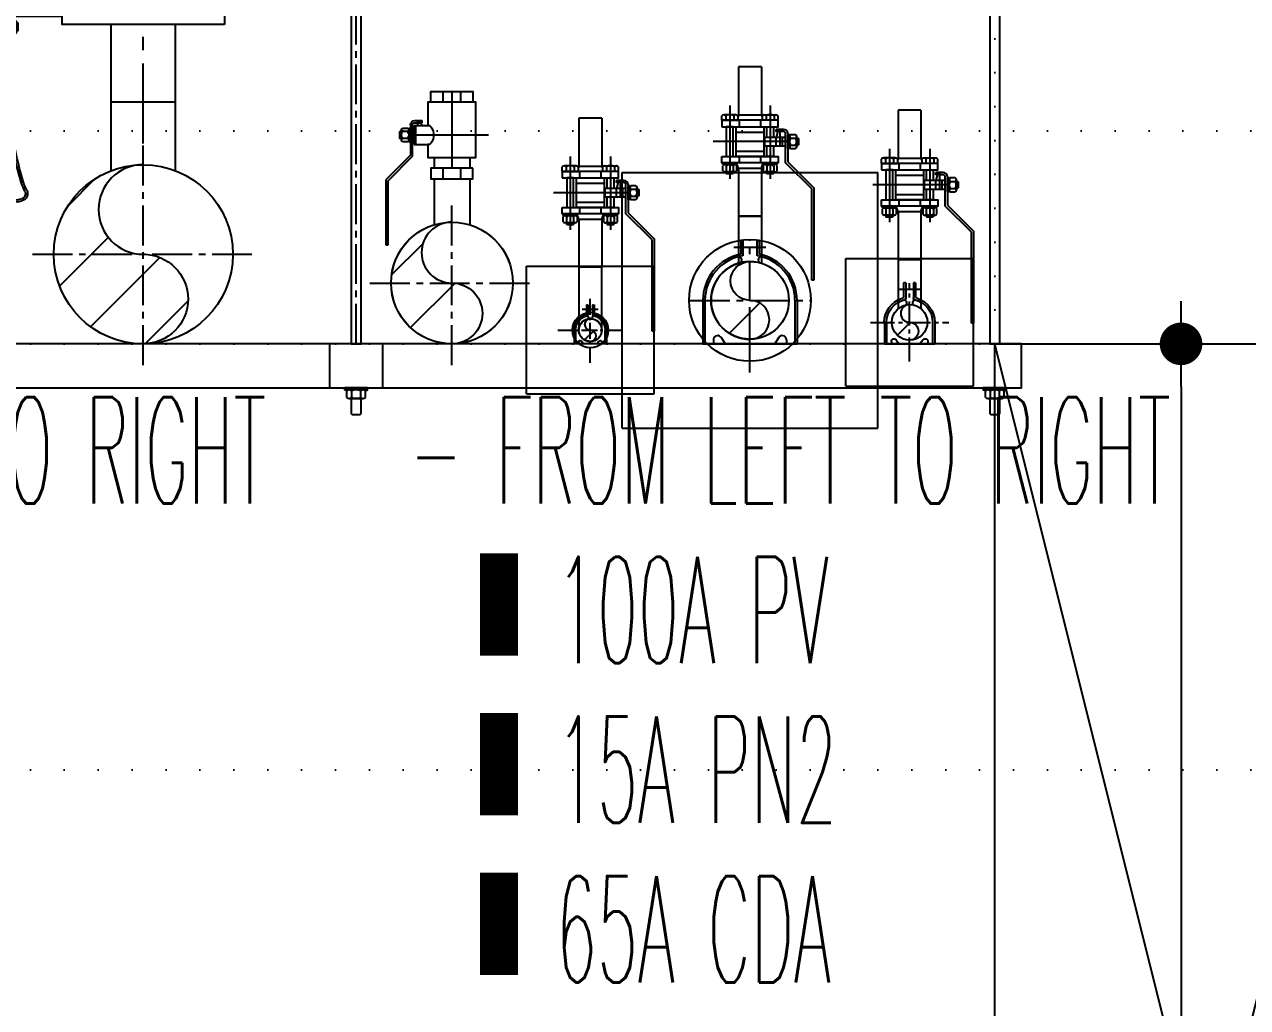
# Model space of a CAD drawing. Header units: millimetres. Extents: x -192235 to 515711, y 45168 to 947868.
# Drawn here: x 153088 to 154237, y 464927 to 465850 of the extents above; entities that cross this region are included whole.
import ezdxf
from ezdxf.enums import TextEntityAlignment as Align

# ---------------------------------------------------------------- set-up
doc = ezdxf.new("R2010")
doc.units = ezdxf.units.MM
doc.header["$LTSCALE"] = 1000
doc.header["$PDMODE"] = 1
for name, pattern in [('CENTER', [50.8, 31.75, -6.35, 6.35, -6.35]), ('CENTER2', [1.125, 0.75, -0.125, 0.125, -0.125]), ('DOT2', [3.175, 0, -3.175])]:
    doc.linetypes.add(name, pattern=pattern)
for name, color, linetype in [('0-LEVEL LINE', 4, 'DOT2'), ('BG-CDA', 20, 'Continuous'), ('BG-GN2', 72, 'Continuous'), ('BG-PN2', 34, 'Continuous'), ('eq-IT', 140, 'Continuous'), ('M-DIM', 1, 'Continuous'), ('M-TXT', 3, 'Continuous'), ('MPPIPE', 100, 'Continuous'), ('SM-SEC-Cm$0$SUPPORT', 2, 'Continuous'), ('SUPPORT', 2, 'Continuous')]:
    doc.layers.add(name, color=color, linetype=linetype)
doc.styles.add('aa-txt', font='simplex.shx', dxfattribs={"width": 0.7, "bigfont": 'chineset.shx'})
doc.dimstyles.new('50-DIM', dxfattribs={"dimscale": 50, "dimtxt": 2, "dimasz": 0.8, "dimexe": 1, "dimexo": 1, "dimgap": 0.5, "dimtad": 1, "dimdec": 0, "dimdsep": 46, "dimtxsty": 'aa-txt', "dimblk": 'DOT', "dimcen": 5, "dimclrd": 256, "dimclre": 256, "dimclrt": 256, "dimadec": 0, "dimazin": 0, "dimtfac": 1, "dimtdec": 0, "dimtix": 1, "dimtmove": 2, "dimatfit": 3, "dimldrblk": 'DOT', "dimfxl": 1, "dimtolj": 1, "dimtzin": 0, "dimarcsym": 0})

# ---------------------------------------------------------------- blocks, each defined once
blk = doc.blocks.new('BFV-50A-f')
at = {"color": 0}
for p, q in [((2.73, 16.5), (9.3, 17.3)), ((9.36, 17.3), (18.6, 17.21)), ((-1.87, 16.5), (2.73, 16.5)), ((19.54, 16.26), (19.54, 15.97)), ((3.12, 14.61), (5.36, 15.11)), ((5.99, 15.24), (5.7, 14.17)), ((8.84, 15.71), (9.07, 15.18)), ((9.04, 15.74), (9.25, 15.26)), ((9.07, 15.18), (9.25, 15.26)), ((10.74, 15.07), (9.93, 12.74)), ((14.74, 16.05), (19.54, 15.97)), ((-5.1, 14.1), (5.9, 14.1)), ((-5.1, 14.1), (-5.1, 13.8)), ((-5.1, 13.8), (-5.1, 13.1)), ((-5.1, 13.8), (5.9, 13.8)), ((-3.67, 14.7), (-3.67, 14.2)), ((-3.67, 14.2), (1.23, 14.2)), ((-3.22, 14.1), (-3.22, 14.2)), ((-3.04, 14.1), (-1.91, 14.1)), ((-2.85, 14.2), (-2.85, 14.1)), ((-2.1, 14.2), (-2.1, 14.1)), ((-1.72, 14.2), (-1.72, 14.1)), ((-0.65, 14.2), (-0.65, 14.1)), ((0.65, 14.2), (0.65, 14.1)), ((1.23, 14.2), (1.72, 14.31)), ((1.72, 14.53), (1.72, 14.1)), ((1.91, 14.63), (3.04, 14.63)), ((2.1, 14.53), (2.1, 14.1)), ((2.85, 14.53), (2.85, 14.1)), ((3.22, 14.1), (3.22, 14.53)), ((5.1, 13.8), (5.1, 13.1)), ((6.3, 13.91), (7, 13.01)), ((-4.8, 12.8), (4.8, 12.8)), ((1.82, 12.8), (3.12, 12.8)), ((1.82, 12.64), (1.82, 12.8)), ((3.12, 12.64), (3.12, 12.8)), ((6.06, 13.72), (6.76, 12.83)), ((6.71, 12.89), (6.49, 12.93)), ((6.76, 12.83), (7, 13.01)), ((7.49, 12.75), (6.81, 12.87)), ((14.88, 13.48), (16.51, 13.09)), ((14.92, 13.68), (16.56, 13.29)), ((16.51, 13.09), (18.2, 12.69)), ((16.56, 13.29), (18.25, 12.88)), ((-1.5, 12.3), (-1.5, 7.62)), ((1.5, 7.62), (1.5, 12.3)), ((1.5, 7.62), (1.5, 12.3)), ((3.12, 12.64), (1.82, 12.64)), ((1.82, 12.54), (1.82, 12.06)), ((2.96, 12.64), (1.98, 12.64)), ((1.98, 11.96), (2.96, 11.96)), ((2.07, 11.96), (2.07, 11.81)), ((2.1, 11.78), (2.07, 11.81)), ((2.87, 11.81), (2.07, 11.81)), ((2.1, 11.78), (2.84, 11.78)), ((2.15, 12.54), (2.15, 12.06)), ((2.8, 12.54), (2.8, 12.06)), ((2.84, 11.78), (2.87, 11.81)), ((2.87, 11.96), (2.87, 11.81)), ((3.12, 12.06), (3.12, 12.54)), ((13.52, 12.13), (12.31, 12.34)), ((13.56, 12.32), (12.35, 12.54)), ((18.72, 11.84), (18.62, 11.46)), ((18.91, 11.8), (18.82, 11.41))]:
    blk.add_line(p, q, dxfattribs=at)
at = {"color": 1, "linetype": 'CENTER', "ltscale": 1.2}
blk.add_line((-1, 15.25), (1, 15.25), dxfattribs=at)
blk.add_line((-1.5, 12.3), (-1.5, 7.62))
at = {"color": 0}
blk.add_lwpolyline([(-0.12, 15.45), (-0.23, 15.25), (-0.12, 15.05), (0.12, 15.05), (0.23, 15.25), (0.12, 15.45)], close=True, dxfattribs=at)
blk.add_lwpolyline([(2.25, -7.62), (2.25, 7.62), (-2.25, 7.62), (-2.25, -7.62)], close=True)
for centre, radius in [((6.8, 15.88), 0.3), ((6.8, 15.88), 0.205), ((0, 15.25), 0.2)]:
    blk.add_circle(centre, radius, dxfattribs=at)
blk.add_circle((0, 15.25), 0.4)
for centre, radius, start, end in [((9.36, 16.8), 0.5, 89.4382, 96.9113), ((-1.87, 14.7), 1.8, 90, 180), ((18.59, 16.26), 0.95, 0, 89.4387), ((14.1, -24.82), 40.87, 89.0858, 102.3536), ((19.55, 32.93), 20, 239.1228, 256.495), ((10.84, 15.04), 0.1, 64.0478, 160.7015), ((19.55, 32.93), 19.8, 244.0478, 256.495), ((1.91, 14.4), 0.226, 33.855, 146.145), ((2.47, 13.88), 0.753, 60.1372, 119.8628), ((3.04, 14.4), 0.226, 33.855, 146.145), ((6.66, 13.91), 1, 186.4618, 260), ((6.66, 13.91), 1, 165, 169.1954), ((5.9, 13.6), 0.5, 38, 90), ((5.9, 13.6), 0.2, 38, 90), ((-4.8, 13.1), 0.3, 180, 270), ((2, 12.3), 0.5, 110.5028, 180), ((4.8, 13.1), 0.3, 270, 0), ((7.66, 13.74), 1, 260, 275.6833), ((9.34, -3.18), 16, 79.1823, 95.6832), ((10.02, 12.71), 0.1, 160.7015, 267.5499), ((18.04, 12.01), 0.7, 346.4955, 76.4949), ((18.04, 12.01), 0.9, 346.4955, 76.4949), ((1.99, 12.46), 0.182, 26.7762, 153.2238), ((1.99, 12.14), 0.182, 206.7762, 333.2238), ((2.47, 12.06), 0.578, 55.7945, 124.2055), ((2.47, 12.54), 0.578, 235.7945, 304.2055), ((2.96, 12.46), 0.182, 26.7762, 153.2238), ((2.96, 12.14), 0.182, 206.7762, 333.2238), ((9.34, -3.18), 15.8, 79.1823, 87.5499), ((7.18, -21.05), 33.78, 72.9259, 79.1823), ((7.18, -21.05), 33.98, 72.9259, 79.1823), ((15.69, 6.65), 4.8, 63.5354, 72.9259), ((15.69, 6.65), 5, 63.5354, 72.9259), ((18.14, 11.57), 0.7, 243.5354, 346.4947), ((18.14, 11.57), 0.5, 243.5354, 346.4947)]:
    blk.add_arc(centre, radius, start, end, dxfattribs=at)
for centre, radius, start, end in [((0, 15.25), 0.34, 341.2713, 292.2605), ((-2, 12.3), 0.5, 0, 90)]:
    blk.add_arc(centre, radius, start, end)
at = {"layer": 'MPPIPE', "color": 1, "linetype": 'CENTER2', "ltscale": 0.01}
for p, q in [((0, 16.42), (0, 8.12)), ((0, 8.12), (0, -8.12))]:
    blk.add_line(p, q, dxfattribs=at)
blk = doc.blocks.new('DOT')
at = {"color": 0}
blk.add_line((-1, 0), (1, 0), dxfattribs=at)
at = {"color": 3, "const_width": 0.5}
blk.add_lwpolyline([(-0.25, 0, 1), (0.25, 0, 1)], format="xyb", close=True, dxfattribs=at)
blk = doc.blocks.new('*D85')
at = {"layer": 'DEFPOINTS', "color": 0, "transparency": 16777216}
for p in [(153950, 465550), (153950, 463950), (154175, 463950)]:
    blk.add_point(p, dxfattribs=at)
at = {"layer": 'M-DIM', "lineweight": -2, "transparency": 16777216}
for p, q in [((154000, 465550), (154225, 465550)), ((154175, 465510), (154175, 463990)), ((154000, 463950), (154225, 463950))]:
    blk.add_line(p, q, dxfattribs=at)
at = {"layer": 'M-DIM', "lineweight": -2, "transparency": 16777216, "xscale": 40, "yscale": 40, "zscale": 40}
for p, rotation in [((154175, 465550), 90), ((154175, 463950), 270)]:
    blk.add_blockref('DOT', p, dxfattribs=dict(at, rotation=rotation))
at = {"layer": 'M-DIM', "transparency": 16777216, "insert": (154100, 464750), "char_height": 100, "attachment_point": 5, "rotation": 90, "style": 'aa-txt'}
blk.add_mtext('\\A1;1600', dxfattribs=at)
blk = doc.blocks.new('_Dot')
at = {"color": 0, "linetype": 'ByBlock', "lineweight": -2}
blk.add_line((-0.5, 0), (-1, 0), dxfattribs=at)
at = {"color": 0, "linetype": 'ByBlock', "const_width": 0.5}
blk.add_lwpolyline([(-0.25, 0, 1), (0.25, 0, 1)], format="xyb", close=True, dxfattribs=at)
blk = doc.blocks.new('BG-15A')
for p, q in [((-0.36, 3.66), (-0.22, 3.66)), ((-0.36, 3.66), (-0.36, 2.86)), ((-0.22, 3.66), (-0.22, 2.76)), ((0.22, 3.66), (0.36, 3.66)), ((0.22, 3.66), (0.22, 2.76)), ((0.36, 3.66), (0.36, 2.86)), ((-0.75, 3.26), (0.75, 3.26)), ((-1.51, 1.29), (-1.51, 0)), ((-1.38, 1.29), (-1.38, 0)), ((1.38, 1.29), (1.38, 0)), ((1.51, 1.29), (1.51, 0)), ((1.51, 0), (-1.51, 0)), ((-1.09, 0.15), (-1.09, 0)), ((-0.8, 0.22), (-0.62, 0)), ((0.8, 0.22), (0.62, 0)), ((1.09, 0.15), (1.09, 0))]:
    blk.add_line(p, q)
blk.add_circle((0, 1.29), 1.07)
for centre, start, end in [((-0.33, 2.46), 308.0346, 105.5346), ((0.33, 2.46), 74.4654, 231.9654)]:
    blk.add_arc(centre, 0.165, start, end)
at = {"extrusion": (0, 0, -1)}
for centre, major_axis, start_param, end_param in [((0, 1.29), (-1.07, 1.07), 5.497787, 6.768254), ((0, 1.29), (-0.978, 0.978), 5.497787, 6.831773), ((-0.49, 2.86), (-0.0931, 0.0931), 2.356194, 3.626662), ((-0.36, 2.76), (-0.0931, 0.0931), 2.356194, 3.690181), ((0.36, 2.76), (0.0931, 0.0931), 2.593005, 3.926991), ((0, 1.29), (0.978, 0.978), -0.548588, 0.785398), ((0.49, 2.86), (0.0931, 0.0931), 2.656524, 3.926991), ((0, 1.29), (1.07, 1.07), -0.485069, 0.785398), ((-0.94, 0.16), (-0.108, 0.108), 5.447482, 8.185863), ((0.94, 0.16), (0.108, 0.108), 4.380507, 7.118889)]:
    blk.add_ellipse(centre, major_axis=major_axis, ratio=1, start_param=start_param, end_param=end_param, dxfattribs=at)
blk = doc.blocks.new('BG-65A')
for p, q in [((-0.66, 9.7), (-0.85, 9.7)), ((-0.85, 9.7), (-0.85, 8.42)), ((-0.66, 9.7), (-0.66, 8.26)), ((0.85, 9.7), (0.66, 9.7)), ((0.66, 9.7), (0.66, 8.26)), ((0.85, 9.7), (0.85, 8.42)), ((1.5, 9.06), (-1.5, 9.06)), ((-4.42, 4.09), (-4.42, 0)), ((-4.23, 4.09), (-4.23, 0)), ((4.23, 4.09), (4.23, 0)), ((4.42, 4.09), (4.42, 0)), ((-4.42, 0), (4.42, 0)), ((-3.44, 0.38), (-3.44, 0)), ((-2.68, 0.55), (-2.33, 0)), ((2.68, 0.55), (2.33, 0)), ((3.44, 0.38), (3.44, 0))]:
    blk.add_line(p, q)
blk.add_circle((0, 4.09), 3.65)
for centre, radius, start, end in [((0, 4.09), 4.42, 101.1352, 180), ((0, 4.09), 4.23, 99.0153, 180), ((-1.07, 7.87), 0.294, 299.8049, 104.8049), ((0, 4.09), 4.23, 0, 80.9847), ((1.07, 7.87), 0.294, 75.1951, 240.1951), ((0, 4.09), 4.42, 0, 78.8648), ((-3.04, 0.38), 0.395, 24.671, 180), ((3.04, 0.38), 0.395, 0, 155.329)]:
    blk.add_arc(centre, radius, start, end)
blk = doc.blocks.new('KuzeTee-Side-21.7x21.7')
for p, q in [((10.85, 59), (-10.85, 59)), ((-10.85, 59), (-10.85, 0)), ((10.85, 0), (10.85, 59))]:
    blk.add_line(p, q)
blk.add_circle((0, 0), 10.85)
blk = doc.blocks.new('SS-BV-15A-f')
for p, q in [((-5.11, 3.55), (-2.66, 6)), ((-2.57, 5.8), (-5.02, 3.35)), ((-2.66, 6), (5.99, 6)), ((5.99, 5.8), (-2.57, 5.8)), ((5.99, 6), (5.99, 5.8)), ((-7.76, 3.55), (-5.11, 3.55)), ((-9.01, 2.64), (-9.01, 1.14)), ((-8.16, 3.15), (-8.16, 2.45)), ((-7.96, 2.45), (-8.16, 2.45)), ((-7.96, 3.15), (-7.96, 2.85)), ((-7.96, 2.61), (-7.96, 2.45)), ((-5.02, 3.35), (-7.76, 3.35)), ((-6.61, 3.05), (-7.41, 3.05)), ((-6.61, 2.85), (-7.41, 2.85)), ((-6.61, 2.45), (-7.41, 2.45)), ((-9.51, 1.07), (-9.3, 1.15)), ((-7.91, -1.3), (-7.91, 1.3)), ((-6.11, -1.3), (-6.11, 1.3)), ((-4.51, 1.07), (-4.97, 1.25)), ((-14.02, 1.07), (-9.51, 1.07)), ((-14.02, 1.07), (-14.02, -1.07)), ((-9.51, -1.07), (-9.51, 1.07)), ((-9.01, 1), (-8.41, 1)), ((-5.61, 1), (-5.01, 1)), ((-4.51, 1.07), (0, 1.07)), ((-4.51, -1.07), (-4.51, 1.07)), ((0, 1.07), (0, -1.07)), ((-14.02, -1.07), (-9.51, -1.07)), ((-9.51, -1.07), (-9.3, -1.15)), ((-9.01, -1), (-8.41, -1)), ((-5.61, -1), (-5.01, -1)), ((-4.51, -1.07), (-4.97, -1.25)), ((-4.51, -1.07), (0, -1.07)), ((-9.01, -2.65), (-9.01, -1.15))]:
    blk.add_line(p, q)
at = {"color": 0}
for p, q in [((-7.66, 4.29), (-7.66, 3.81)), ((-7.66, 3.71), (-6.36, 3.71)), ((-7.66, 3.71), (-7.66, 3.55)), ((-6.36, 3.55), (-7.66, 3.55)), ((-6.52, 4.39), (-7.5, 4.39)), ((-7.5, 3.71), (-6.52, 3.71)), ((-7.34, 3.81), (-7.34, 4.29)), ((-7.3, 4.57), (-7.33, 4.54)), ((-7.33, 4.39), (-7.33, 4.54)), ((-6.69, 4.54), (-7.33, 4.54)), ((-7.3, 4.57), (-6.72, 4.57)), ((-6.72, 4.57), (-6.69, 4.54)), ((-6.69, 4.39), (-6.69, 4.54)), ((-6.68, 3.81), (-6.68, 4.29)), ((-6.36, 3.81), (-6.36, 4.29)), ((-6.36, 3.71), (-6.36, 3.55)), ((-9.54, 1.34), (-9.54, 2.46)), ((-9.01, 2.65), (-9.44, 2.65)), ((-5.01, 1.25), (-5.01, 2.55)), ((-4.85, 2.55), (-5.01, 2.55)), ((-4.85, 2.55), (-4.85, 1.25)), ((-4.85, 2.39), (-4.85, 1.41)), ((-4.27, 2.55), (-4.75, 2.55)), ((-4.17, 1.41), (-4.17, 2.39)), ((-9.44, 2.27), (-9.01, 2.27)), ((-9.44, 1.52), (-9.01, 1.52)), ((-9.44, 1.15), (-9.01, 1.15)), ((-4.85, 1.25), (-5.01, 1.25)), ((-4.75, 2.23), (-4.27, 2.23)), ((-4.75, 1.57), (-4.27, 1.57)), ((-4.75, 1.25), (-4.27, 1.25)), ((-4.17, 2.22), (-4.02, 2.22)), ((-4.17, 1.58), (-4.02, 1.58)), ((-3.99, 2.19), (-4.02, 2.22)), ((-4.02, 1.58), (-4.02, 2.22)), ((-3.99, 1.61), (-4.02, 1.58)), ((-3.99, 2.19), (-3.99, 1.61)), ((-9.54, -1.34), (-9.54, -2.46)), ((-9.44, -1.15), (-9.01, -1.15)), ((-9.44, -1.52), (-9.01, -1.52)), ((-9.44, -2.27), (-9.01, -2.27)), ((-5.01, -1.25), (-5.01, -2.55)), ((-4.85, -1.25), (-5.01, -1.25)), ((-4.85, -2.55), (-4.85, -1.25)), ((-4.85, -2.39), (-4.85, -1.41)), ((-4.75, -1.25), (-4.27, -1.25)), ((-4.75, -1.57), (-4.27, -1.57)), ((-4.75, -2.23), (-4.27, -2.23)), ((-4.17, -1.41), (-4.17, -2.39)), ((-4.17, -1.58), (-4.02, -1.58)), ((-4.17, -2.22), (-4.02, -2.22)), ((-3.99, -1.61), (-4.02, -1.58)), ((-4.02, -2.22), (-4.02, -1.58)), ((-3.99, -2.19), (-4.02, -2.22)), ((-3.99, -1.61), (-3.99, -2.19)), ((-9.01, -2.65), (-9.44, -2.65)), ((-4.85, -2.55), (-5.01, -2.55)), ((-4.27, -2.55), (-4.75, -2.55))]:
    blk.add_line(p, q, dxfattribs=at)
for points in [[(-8.41, -2.65), (-8.41, 2.65), (-9.01, 2.65), (-9.01, -2.65)], [(-5.61, -2.65), (-5.61, 2.65), (-5.01, 2.65), (-5.01, -2.65)], [(-8.41, 1.3), (-5.61, 1.3), (-5.61, -1.3), (-8.41, -1.3)], [(-5.61, -2.22), (-5.61, -1.58), (-8.41, -1.58), (-8.41, -2.22)]]:
    blk.add_lwpolyline(points, close=True)
for points in [[(-7.41, 2.85), (-8.11, 2.85), (-8.11, 2.65), (-7.41, 2.45)], [(-7.41, 3.35), (-7.41, 1.38), (-6.61, 1.38), (-6.61, 3.35)], [(-7.41, 1.58), (-8.41, 1.58), (-8.41, 2.22), (-7.41, 2.22)], [(-6.61, 2.22), (-5.61, 2.22), (-5.61, 1.58), (-6.61, 1.58)]]:
    blk.add_lwpolyline(points)
for radius in [0.4, 0.2]:
    blk.add_arc((-7.76, 3.15), radius, 90, 180)
for centre, radius, start, end in [((-7.5, 4.21), 0.182, 26.7762, 153.2238), ((-7.5, 3.89), 0.182, 206.7762, 333.2238), ((-7.01, 3.81), 0.578, 55.7945, 124.2055), ((-7.01, 4.29), 0.578, 235.7945, 304.2055), ((-6.52, 4.21), 0.182, 26.7762, 153.2238), ((-6.52, 3.89), 0.182, 206.7762, 333.2238), ((-9.31, 2.46), 0.226, 123.855, 236.145), ((-4.67, 2.39), 0.182, 116.7762, 243.2238), ((-4.35, 2.39), 0.182, 296.7762, 63.2238), ((-8.79, 1.9), 0.753, 150.1372, 209.8628), ((-9.31, 1.34), 0.226, 123.855, 236.145), ((-4.27, 1.9), 0.578, 145.7945, 214.2055), ((-4.67, 1.41), 0.182, 116.7762, 243.2238), ((-4.75, 1.9), 0.578, 325.7945, 34.2055), ((-4.35, 1.41), 0.182, 296.7762, 63.2238), ((-9.31, -1.34), 0.226, 123.855, 236.145), ((-8.79, -1.9), 0.753, 150.1372, 209.8628), ((-9.31, -2.46), 0.226, 123.855, 236.145), ((-4.67, -1.41), 0.182, 116.7762, 243.2238), ((-4.27, -1.9), 0.578, 145.7945, 214.2055), ((-4.67, -2.39), 0.182, 116.7762, 243.2238), ((-4.35, -1.41), 0.182, 296.7762, 63.2238), ((-4.75, -1.9), 0.578, 325.7945, 34.2055), ((-4.35, -2.39), 0.182, 296.7762, 63.2238)]:
    blk.add_arc(centre, radius, start, end, dxfattribs=at)
at = {"layer": 'MPPIPE', "color": 1, "linetype": 'CENTER2', "ltscale": 0.01}
for p, q in [((-7.01, 3.45), (-7.01, -3.45)), ((-10.41, 1.9), (-3.51, 1.9)), ((-10.41, -1.9), (-3.51, -1.9))]:
    blk.add_line(p, q, dxfattribs=at)
blk = doc.blocks.new('KuzeTee-Side-65Ax15A')
for p, q in [((-10.7, 79), (10.7, 79)), ((-10.7, 79), (-10.7, 34.9)), ((10.7, 79), (10.7, 34.9))]:
    blk.add_line(p, q)
blk.add_circle((0, 0), 36.5)
blk = doc.blocks.new('S-1500-25A')
for p, q in [((-60, 60), (60, 60)), ((-60, -60), (-60, 60)), ((60, -60), (60, 60)), ((-60, -60), (60, -60))]:
    blk.add_line(p, q)
blk.add_circle((0, 0), 16.7)
blk = doc.blocks.new('S-4500-100A')
for p, q in [((-120, 120), (120, 120)), ((-120, -120), (-120, 120)), ((120, -120), (120, 120)), ((-120, -120), (120, -120))]:
    blk.add_line(p, q)
blk.add_circle((0, 0), 57.2)
blk = doc.blocks.new('KuzeTee-Side-100Ax25A')
for p, q in [((-16.7, 98), (16.7, 98)), ((-16.7, 98), (-16.7, 54.7)), ((16.7, 98), (16.7, 54.7))]:
    blk.add_line(p, q)
blk.add_circle((0, 0), 57.2)
blk = doc.blocks.new('BV-25A-f')
for p, q in [((-2.2, 3.9), (0.1, 6.2)), ((0.19, 6), (-2.11, 3.7)), ((0.1, 6.2), (6.2, 6.2)), ((6.2, 6), (0.19, 6)), ((6.2, 6.2), (6.2, 6)), ((-5.45, 3.5), (-5.45, 2.8)), ((-5.25, 3.5), (-5.25, 2.8)), ((-5.05, 3.9), (-2.2, 3.9)), ((-2.11, 3.7), (-5.05, 3.7)), ((-3.2, 3.55), (-5, 3.55)), ((-5, 3.55), (-5, 2.25)), ((-4.5, 3.7), (-4.5, 3.55)), ((-3.7, 3.7), (-3.7, 3.55)), ((-3.2, 3.55), (-3.2, 2.25)), ((-5.25, 2.8), (-5.45, 2.8)), ((-5, 3.2), (-5.4, 3.2)), ((-5.4, 3), (-5.4, 3.2)), ((-5, 2.8), (-5.4, 3)), ((-3.2, 3.4), (-5, 3.4)), ((-2, 1.67), (-1, 1.67)), ((-7.2, 0.82), (-8.2, 0.82)), ((0, 0.82), (-1, 0.82)), ((-7.2, -0.82), (-8.2, -0.82)), ((0, -0.82), (-1, -0.82)), ((-2, -1.67), (-1, -1.67))]:
    blk.add_line(p, q)
at = {"color": 0}
for p, q in [((-4.75, 4.64), (-4.75, 4.16)), ((-3.61, 4.74), (-4.59, 4.74)), ((-4.43, 4.16), (-4.43, 4.64)), ((-4.39, 4.92), (-4.42, 4.89)), ((-4.42, 4.74), (-4.42, 4.89)), ((-3.78, 4.89), (-4.42, 4.89)), ((-4.39, 4.92), (-3.81, 4.92)), ((-3.81, 4.92), (-3.78, 4.89)), ((-3.78, 4.74), (-3.78, 4.89)), ((-3.77, 4.16), (-3.77, 4.64)), ((-3.45, 4.16), (-3.45, 4.64)), ((-4.75, 4.06), (-3.45, 4.06)), ((-4.75, 4.06), (-4.75, 3.9)), ((-3.45, 3.9), (-4.75, 3.9)), ((-4.59, 4.06), (-3.61, 4.06)), ((-3.45, 4.06), (-3.45, 3.9))]:
    blk.add_line(p, q, dxfattribs=at)
for points in [[(-7.2, -1.97), (-7.2, 1.97), (-8.2, 1.97), (-8.2, -1.97)], [(-1, -1.97), (-1, 1.97), (0, 1.97), (0, -1.97)]]:
    blk.add_lwpolyline(points, close=True)
blk.add_lwpolyline([(-3.2, 2.25), (-2, 2.25), (-2, -2.25), (-7.2, -2.25), (-7.2, 2.25), (-5, 2.25)])
for centre, radius, start, end in [((-4.59, 4.56), 0.182, 26.7762, 153.2238), ((-4.1, 4.16), 0.578, 55.7945, 124.2055), ((-3.61, 4.56), 0.182, 26.7762, 153.2238), ((-4.59, 4.24), 0.182, 206.7762, 333.2238), ((-4.1, 4.64), 0.578, 235.7945, 304.2055), ((-3.61, 4.24), 0.182, 206.7762, 333.2238)]:
    blk.add_arc(centre, radius, start, end, dxfattribs=at)
for radius in [0.4, 0.2]:
    blk.add_arc((-5.05, 3.5), radius, 90, 180)
blk.add_ellipse((-4.1, 2.25), major_axis=(0.9, 0), ratio=0.575, start_param=3.141593, end_param=6.283185)
at = {"layer": 'MPPIPE', "color": 1, "linetype": 'CENTER2', "ltscale": 0.01}
for p, q in [((-4.1, -3.42), (-4.1, 3.42)), ((-8.2, 0), (-1, 0))]:
    blk.add_line(p, q, dxfattribs=at)
blk = doc.blocks.new('KuzeTee-Side-25Ax15A')
for p, q in [((-10.7, 59), (10.7, 59)), ((-10.7, 59), (-10.7, 12.8)), ((10.7, 59), (10.7, 12.8))]:
    blk.add_line(p, q)
blk.add_circle((0, 0), 16.7)
blk = doc.blocks.new('BG-25A')
for p, q in [((1, 5.1), (-1, 5.1)), ((-0.35, 5.72), (-0.56, 5.72)), ((-0.56, 5.72), (-0.56, 4.48)), ((-0.35, 5.72), (-0.35, 4.33)), ((0.56, 5.72), (0.35, 5.72)), ((0.35, 5.72), (0.35, 4.33)), ((0.56, 5.72), (0.56, 4.48)), ((-2.37, 2.02), (-2.37, 0)), ((-2.16, 2.02), (-2.16, 0)), ((2.16, 2.02), (2.16, 0)), ((2.37, 2.02), (2.37, 0)), ((-2.37, 0), (2.37, 0)), ((-1.71, 0.23), (-1.71, 0)), ((-1.25, 0.35), (-0.97, 0)), ((1.25, 0.35), (0.97, 0)), ((1.71, 0.23), (1.71, 0))]:
    blk.add_line(p, q)
blk.add_circle((0, 2.02), 1.67)
for centre, start, end in [((-0.53, 3.85), 311.7846, 101.7846), ((0.53, 3.85), 78.2154, 228.2154)]:
    blk.add_arc(centre, 0.263, start, end)
at = {"extrusion": (0, 0, -1)}
for centre, major_axis, start_param, end_param in [((0, 2.02), (1.68, 1.68), 3.926991, 5.197458), ((0, 2.02), (1.53, 1.53), 3.926991, 5.260977), ((-0.76, 4.48), (0.146, 0.146), 0.785398, 2.055865), ((-0.56, 4.33), (0.146, 0.146), 0.785398, 2.119384), ((0.56, 4.33), (0.146, 0.146), 2.593005, 3.926991), ((0, 2.02), (1.53, 1.53), -0.548588, 0.785398), ((0.76, 4.48), (-0.146, 0.146), 4.22732, 5.497787), ((0, 2.02), (1.68, 1.68), -0.485069, 0.785398), ((-1.47, 0.24), (0.17, 0.17), 3.876686, 6.615067), ((1.47, 0.24), (0.17, 0.17), 4.380507, 7.118889)]:
    blk.add_ellipse(centre, major_axis=major_axis, ratio=1, start_param=start_param, end_param=end_param, dxfattribs=at)
blk = doc.blocks.new('Nut-M10')
for p, q in [((-10.9, 1.5), (-10.9, 0.5)), ((-8.7, 2.8), (-10.6, 2)), ((-10.4, 2), (10.4, 2)), ((-10.4, 0), (10.4, 0)), ((-8.7, 9.2), (-8.7, 2.8)), ((6.5, 10), (-6.5, 10)), ((-4.3, 9.2), (-4.3, 2.8)), ((4.3, 2.8), (4.3, 9.2)), ((8.7, 9.2), (8.7, 2.8)), ((8.7, 2.8), (10.6, 2)), ((10.9, 1.5), (10.9, 0.5))]:
    blk.add_line(p, q)
for centre, radius, start, end in [((-10.4, 1.5), 0.5, 90, 180), ((-10.4, 0.5), 0.5, 180, 270), ((-6.5, 6.7), 3.33, 49.441, 130.559), ((-6.5, 5.3), 3.33, 229.441, 310.559), ((0, -2.1), 12.1, 69.065, 110.935), ((0, 14.1), 12.1, 249.065, 290.935), ((6.5, 6.7), 3.33, 49.441, 130.559), ((6.5, 5.3), 3.33, 229.441, 310.559), ((10.4, 1.5), 0.5, 0, 90), ((10.4, 0.5), 0.5, 270, 0)]:
    blk.add_arc(centre, radius, start, end)

msp = doc.modelspace()

# ---------------------------------------------------------------- hatches: boundary and pattern name
at = {"layer": 'BG-CDA'}
h = msp.add_hatch(dxfattribs=at)
h.set_pattern_fill('ANSI31', color=1, scale=15, style=0)
h.set_pattern_definition([(45, (117638.09, 401563.66), (-33.67596, 33.67596), [])])
edge = h.paths.add_edge_path()
edge.add_arc((153770, 465590.86465), 36.5125, 90, 270)
edge.add_arc((153770, 465572.6084), 18.25625, 270, 450)
edge.add_arc((153770, 465609.1209), 18.25625, 90, 270, ccw=False)
at = {"layer": 'BG-GN2'}
h = msp.add_hatch(dxfattribs=at)
h.set_pattern_fill('ANSI31', color=1, scale=10, style=0)
h.set_pattern_definition([(45, (180628.243, 302300.573), (-22.45064, 22.45064), [])])
edge = h.paths.add_edge_path()
edge.add_arc((153920, 465578.55579), 8.35025, 90, 270)
edge.add_arc((153920, 465561.85529), 8.35025, -90, 90, ccw=False)
edge.add_arc((153920, 465570.20554), 16.7005, 90, 270, ccw=False)
at = {"layer": 'BG-PN2'}
h = msp.add_hatch(dxfattribs=at)
h.set_pattern_fill('ANSI31', color=1, scale=10, style=0)
h.set_pattern_definition([(45, (181184.402, 293043.274), (-22.4506403, 22.4506403), [])])
edge = h.paths.add_edge_path()
edge.add_arc((153620, 465568.24096), 5.334, 90, 270)
edge.add_arc((153620, 465557.57296), 5.334, -90, 90, ccw=False)
edge.add_arc((153620, 465562.90696), 10.668, 90, 270, ccw=False)
at = {"layer": 'MPPIPE'}
h = msp.add_hatch(dxfattribs=at)
h.set_pattern_fill('ANSI31', color=1, scale=15, style=0)
h.set_pattern_definition([(45, (114866.25, 401553.395), (-33.67596, 33.67596), [])])
edge = h.paths.add_edge_path()
edge.add_arc((153200, 465634.1375), 84.1375, 90, 270)
edge.add_arc((153200, 465592.06875), 42.06875, 270, 450)
edge.add_arc((153200, 465676.20625), 42.06875, 90, 270, ccw=False)
h = msp.add_hatch(dxfattribs=at)
h.set_pattern_fill('ANSI31', color=1, scale=15, style=0)
h.set_pattern_definition([(45, (116173.756, 401549.12), (-33.67596, 33.67596), [])])
edge = h.paths.add_edge_path()
edge.add_arc((153490, 465607.15), 57.15, 90, 270)
edge.add_arc((153490, 465578.575), 28.575, 270, 450)
edge.add_arc((153490, 465635.725), 28.575, 90, 270, ccw=False)

# ---------------------------------------------------------------- linework, layer by layer
at = {"layer": '0-LEVEL LINE', "ltscale": 0.01}
for p, q in [((154000, 465550), (154000, 466200.7)), ((100000, 465750), (190000, 465750)), ((100000, 465550), (190000, 465550)), ((100000, 465150), (190000, 465150))]:
    msp.add_line(p, q, dxfattribs=at)
at = {"layer": 'BG-CDA', "color": 1, "linetype": 'CENTER2', "ltscale": 0.05}
for p, q in [((153770, 465534.35215), (153770, 465647.37715)), ((153713.4875, 465590.86465), (153826.5125, 465590.86465))]:
    msp.add_line(p, q, dxfattribs=at)
at = {"layer": 'BG-CDA'}
msp.add_lwpolyline([(153770, 465554.35215, 1), (153770, 465590.86465, -1), (153770, 465627.37715, 1)], format="xyb", close=True, dxfattribs=at)
msp.add_circle((153770, 465590.86465), 36.5125, dxfattribs=at)
at = {"layer": 'BG-GN2', "color": 1, "linetype": 'CENTER2', "ltscale": 0.03}
for p, q in [((153920, 465533.50504), (153920, 465606.90604)), ((153883.2995, 465570.20554), (153956.7005, 465570.20554))]:
    msp.add_line(p, q, dxfattribs=at)
at = {"layer": 'BG-GN2'}
msp.add_lwpolyline([(153920, 465586.90604, 1), (153920, 465570.20554, -1), (153920, 465553.50504, -1)], format="xyb", close=True, dxfattribs=at)
msp.add_circle((153920, 465570.20554), 16.7005, dxfattribs=at)
at = {"layer": 'BG-PN2', "color": 1, "linetype": 'CENTER2', "ltscale": 0.02}
for p, q in [((153620, 465532.23896), (153620, 465593.57496)), ((153770, 465523.01615), (153770, 465584.35215)), ((153589.332, 465562.90696), (153650.668, 465562.90696))]:
    msp.add_line(p, q, dxfattribs=at)
at = {"layer": 'BG-PN2'}
msp.add_lwpolyline([(153620, 465573.57496, 1), (153620, 465562.90696, -1), (153620, 465552.23896, -1)], format="xyb", close=True, dxfattribs=at)
msp.add_circle((153620, 465562.90696), 10.668, dxfattribs=at)
at = {"layer": 'eq-IT'}
msp.add_lwpolyline([(154400, 465550), (154000, 463950), (154400, 463950), (154000, 465550), (154400, 465550), (154400, 463950), (154000, 463950), (154000, 465550)], dxfattribs=at)
at = {"layer": 'MPPIPE'}
for p, q in [((153169.8375, 465712.68266), (153169.8375, 465850)), ((153230.1625, 465712.68266), (153230.1625, 465850)), ((153230.1625, 465776.87592), (153169.8375, 465776.87592))]:
    msp.add_line(p, q, dxfattribs=at)
at = {"layer": 'MPPIPE', "color": 1, "linetype": 'CENTER2', "ltscale": 0.1}
msp.add_line((153200, 465738.275), (153200, 465850), dxfattribs=at)
at = {"layer": 'MPPIPE', "color": 1, "linetype": 'CENTER2', "ltscale": 0.05}
for p, q in [((153200, 465530), (153200, 465738.275)), ((153490, 465530), (153490, 465684.3)), ((153095.8625, 465634.1375), (153304.1375, 465634.1375)), ((153412.85, 465607.15), (153567.15, 465607.15))]:
    msp.add_line(p, q, dxfattribs=at)
at = {"layer": 'MPPIPE'}
for points in [[(153200, 465550, -1), (153200, 465718.275, 1), (153200, 465634.1375, -1)], [(153490, 465664.3, 1), (153490, 465607.15, -1), (153490, 465550, -1)]]:
    msp.add_lwpolyline(points, format="xyb", close=True, dxfattribs=at)
for centre, radius in [((153200, 465634.1375), 84.1375), ((153490, 465607.15), 57.15)]:
    msp.add_circle(centre, radius, dxfattribs=at)
at = {"layer": 'SM-SEC-Cm$0$SUPPORT'}
for points in [[(153395.2375, 465550), (153404.7625, 465550), (153404.7625, 466200.7), (153395.2375, 466200.7)], [(153995.2375, 465550), (154004.7625, 465550), (154004.7625, 466200.7), (153995.2375, 466200.7)]]:
    msp.add_lwpolyline(points, close=True, dxfattribs=at)
at = {"layer": 'SUPPORT', "linetype": 'CENTER2', "ltscale": 0.05}
msp.add_line((153400, 465550), (153400, 466200.7), dxfattribs=at)
at = {"layer": 'SUPPORT'}
for points in [[(153425, 465550), (152695.5, 465550), (152695.5, 465508.725), (153425, 465508.725)], [(154025, 465550), (153375, 465550), (153375, 465508.725), (154025, 465508.725)], [(153403.7625, 465483.725), (153404.7625, 465484.725), (153404.7625, 465498.725), (153395.2375, 465498.725), (153395.2375, 465484.725), (153396.2375, 465483.725)], [(154003.7625, 465483.725), (154004.7625, 465484.725), (154004.7625, 465498.725), (153995.2375, 465498.725), (153995.2375, 465484.725), (153996.2375, 465483.725)]]:
    msp.add_lwpolyline(points, close=True, dxfattribs=at)

# ---------------------------------------------------------------- block references
for name, p in [('S-4500-100A', (153770, 465590.86465)), ('S-1500-25A', (153620, 465562.90696)), ('S-1500-25A', (153920, 465570.20554))]:
    msp.add_blockref(name, p)
at = {"layer": 'BG-CDA', "xscale": 10, "yscale": 10, "zscale": 10, "rotation": 270}
msp.add_blockref('SS-BV-15A-f', (153770, 465669.86465), dxfattribs=at)
at = {"layer": 'BG-CDA'}
msp.add_blockref('KuzeTee-Side-65Ax15A', (153770, 465590.86465), dxfattribs=at)
at = {"layer": 'BG-CDA', "xscale": 10, "yscale": 10, "zscale": 10}
msp.add_blockref('BG-65A', (153770, 465550), dxfattribs=at)
at = {"layer": 'BG-GN2', "xscale": 10, "yscale": 10, "zscale": 10, "rotation": 270}
msp.add_blockref('SS-BV-15A-f', (153920, 465629.20554), dxfattribs=at)
at = {"layer": 'BG-GN2'}
msp.add_blockref('KuzeTee-Side-25Ax15A', (153920, 465570.20554), dxfattribs=at)
at = {"layer": 'BG-GN2', "xscale": 10, "yscale": 10, "zscale": 10}
msp.add_blockref('BG-25A', (153920, 465550), dxfattribs=at)
at = {"layer": 'BG-PN2', "xscale": 10, "yscale": 10, "zscale": 10, "rotation": 270}
msp.add_blockref('SS-BV-15A-f', (153620, 465621.90696), dxfattribs=at)
at = {"layer": 'BG-PN2'}
msp.add_blockref('KuzeTee-Side-21.7x21.7', (153620, 465562.90696), dxfattribs=at)
at = {"layer": 'BG-PN2', "xscale": 10, "yscale": 10, "zscale": 10}
msp.add_blockref('BG-15A', (153620, 465550), dxfattribs=at)
at = {"layer": 'MPPIPE', "xscale": -10, "yscale": 10, "zscale": 10, "rotation": 90}
for name, p in [('BFV-50A-f', (153200, 465872.5)), ('BV-25A-f', (153490, 465705.15))]:
    msp.add_blockref(name, p, dxfattribs=at)
at = {"layer": 'MPPIPE'}
msp.add_blockref('KuzeTee-Side-100Ax25A', (153490, 465607.15), dxfattribs=at)
at = {"layer": 'SUPPORT', "rotation": 180}
for p in [(153400, 465508.725), (154000, 465508.725)]:
    msp.add_blockref('Nut-M10', p, dxfattribs=at)

# ---------------------------------------------------------------- texts
at = {"layer": 'M-TXT', "style": 'aa-txt', "width": 0.45}
for s, p in [('- FROM LEFT TO RIGHT', (152600, 465450)), ('- FROM LEFT TO RIGHT', (153450, 465450)), ('  ■ 100A PV', (153450, 465300)), ('  ■ 15A PN2', (153450, 465150)), ('  ■ 65A CDA', (153450, 465000))]:
    msp.add_text(s, height=100, dxfattribs=at).set_placement(p, align=Align.MIDDLE_LEFT)

# ---------------------------------------------------------------- dimensions: what is measured, and where the dimension line sits
at = {"layer": 'M-DIM'}
dim = msp.add_linear_dim(base=(154175, 463950), p1=(153950, 465550), p2=(153950, 463950), angle=90, dimstyle='50-DIM', dxfattribs=at)
dim.commit()
dim.dimension.update_dxf_attribs({"geometry": '*D85', "text_midpoint": (154100, 464750)})

doc.saveas('drawing.dxf')
